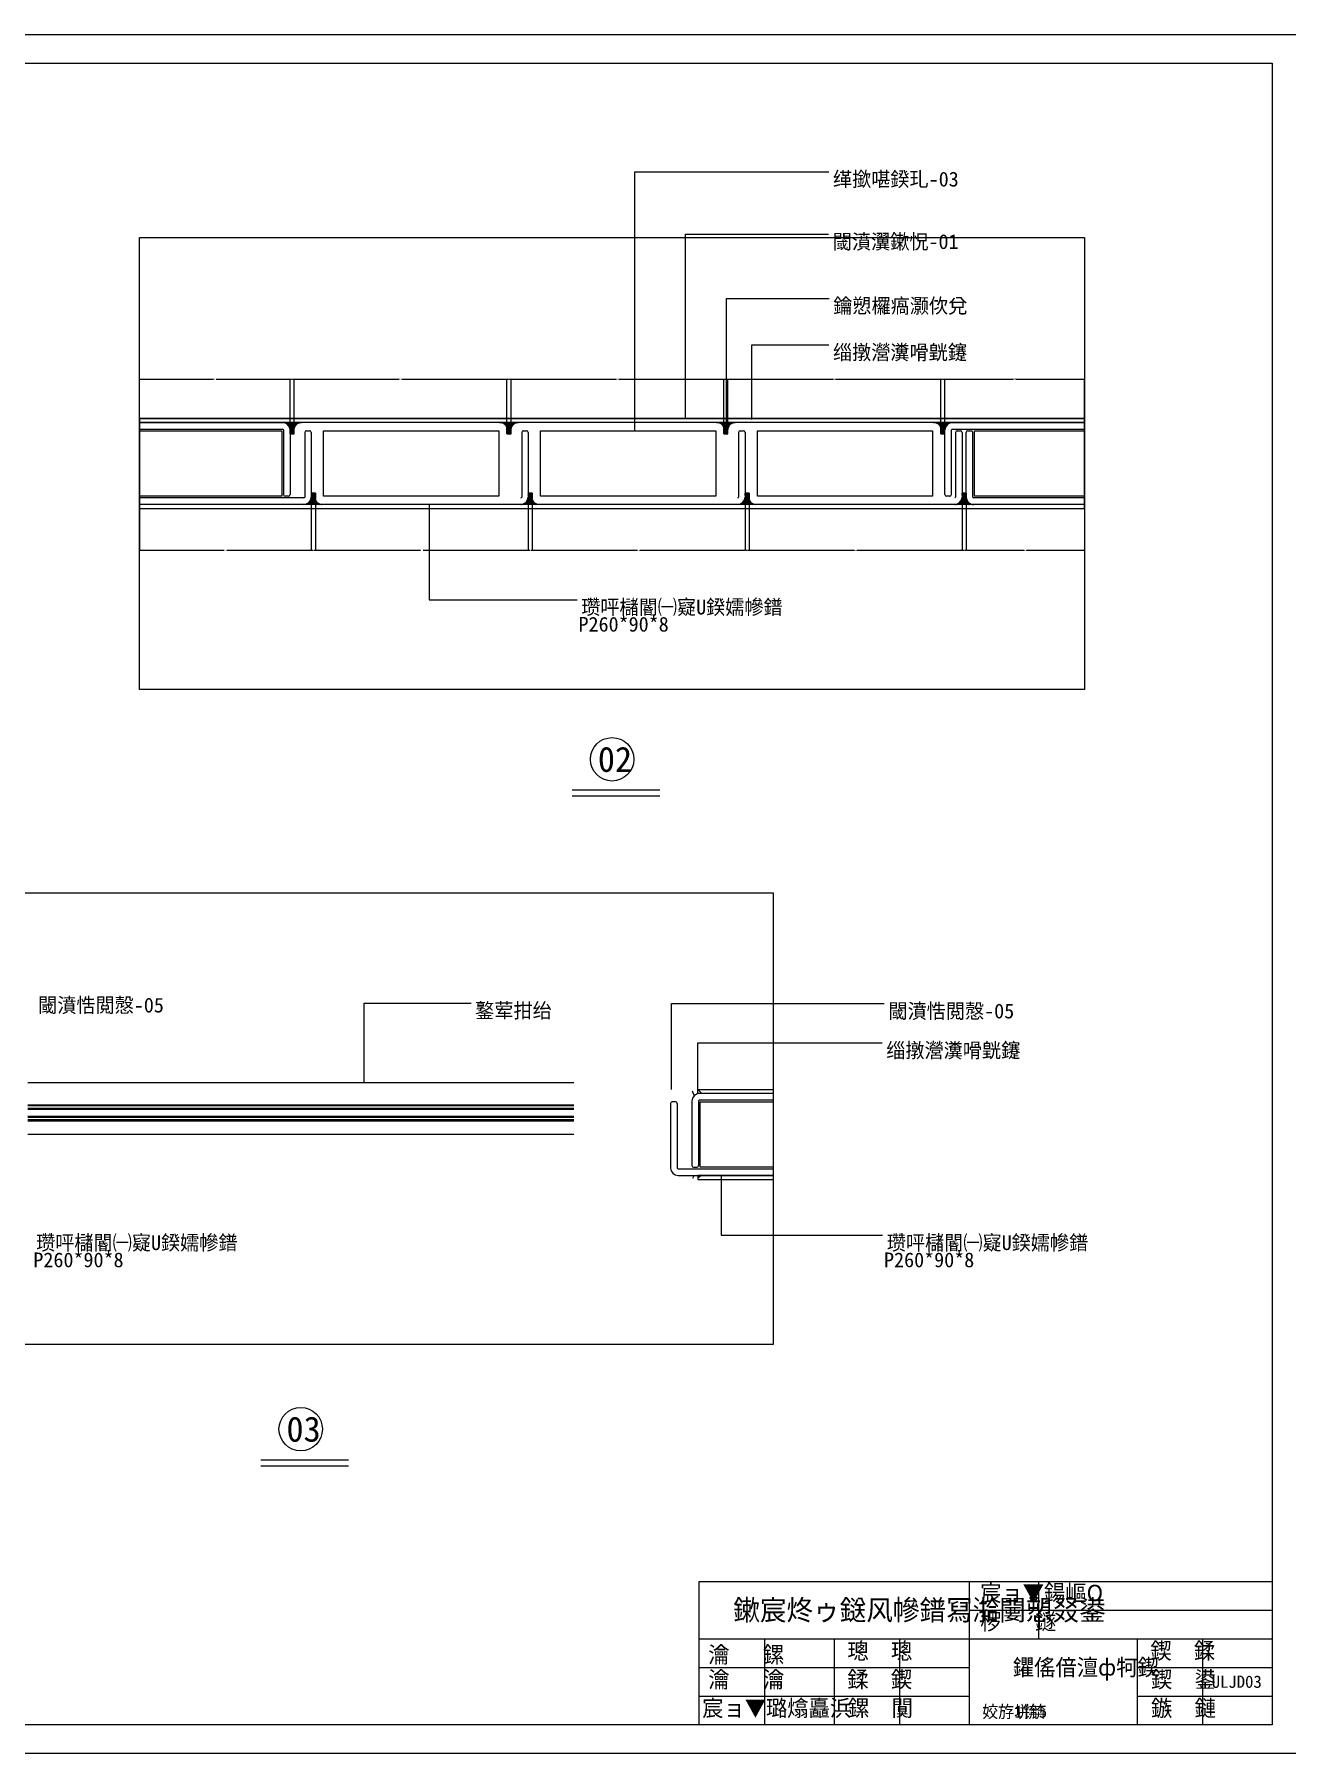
# Model space of a CAD drawing. Header units: metres. Extents: x -1248372 to 1254666, y -4709 to 22932.
# Drawn here: x 1251831 to 1253361, y 15911 to 18011 of the extents above; entities that cross this region are included whole.
import ezdxf

# ---------------------------------------------------------------- set-up
doc = ezdxf.new("R2010")
doc.units = ezdxf.units.M
for name, color, linetype in [('00-DC-閾濆瀷鏉', 3, 'Continuous'), ('A-ANNO-TEXT', 7, 'Continuous'), ('A-Detl-Thin', 131, 'Continuous'), ('FRAME', 1, 'Continuous'), ('glass', 66, 'Continuous'), ('STEEL', 3, 'Continuous'), ('TEXT', 254, 'Continuous'), ('TK', 128, 'Continuous'), ('u鐜荤拑', 113, 'Continuous'), ('YY', 4, 'Continuous')]:
    doc.layers.add(name, color=color, linetype=linetype)
doc.dimstyles.get("Standard").update_dxf_attribs({"dimtxt": 2.5, "dimasz": 2.5, "dimexe": 1.25, "dimexo": 0.625, "dimtad": 1, "dimcen": 2.5, "dimazin": 3, "dimtfac": 1, "dimtmove": 0, "dimatfit": 3})

# ---------------------------------------------------------------- blocks, each defined once
blk = doc.blocks.new('123ww1q1')
at = {"color": 4}
blk.add_lwpolyline([(250239.65, 173981.22), (250239.65, 174156.24), (250939.72, 174156.24)], dxfattribs=at)
at = {"layer": 'FRAME', "color": 3}
for p, q in [((250569.69, 174156.24), (250569.69, 173981.22)), ((250654.7, 174086.23), (250654.7, 174156.24)), ((250569.69, 174121.23), (250939.72, 174121.23)), ((250239.65, 174086.23), (250939.72, 174086.23)), ((250319.66, 174086.23), (250319.66, 173981.22)), ((250404.67, 174086.23), (250404.67, 173981.22)), ((250484.68, 174086.23), (250484.68, 173981.22)), ((250774.71, 174086.23), (250774.71, 173981.22)), ((250854.78, 174086.23), (250854.78, 173981.22)), ((250239.65, 174051.23), (250569.69, 174051.23)), ((250774.71, 174051.23), (250939.72, 174051.23)), ((250239.65, 174016.22), (250569.69, 174016.22)), ((250774.71, 174016.22), (250939.72, 174016.22))]:
    blk.add_line(p, q, dxfattribs=at)
at = {"layer": 'TEXT'}
for s, height, p in [('宸ョ▼鍚嶇О', 20, (250583.02, 174132.11)), ('椤   鐩', 20, (250583.02, 174097.11)), ('瀹   鏍', 20, (250250.83, 174056.76)), ('璁  璁', 20, (250420.8, 174061.49)), ('鍥  鍒', 20, (250790.91, 174061.49)), ('瀹   瀹', 20, (250250.83, 174026.49)), ('鍒  鍥', 20, (250420.8, 174026.49)), ('鍥  鍙', 20, (250791.67, 174026.49)), ('宸ョ▼璐熻矗浜', 20, (250243.47, 173991.48)), ('鏍  闃', 20, (250421.66, 173991.48)), ('姣斿垪锛', 15, (250585.53, 173989.67)), ('1锛5', 15, (250624.94, 173989.67)), ('鏃  鏈', 20, (250791.77, 173991.48))]:
    blk.add_text(s, height=height, dxfattribs=at).set_placement(p)
at = {"layer": 'TK', "color": 3}
blk.add_text('鏉宸炵ゥ鎹风幓鐠冩湁闄愬叕鍙', height=25, dxfattribs=at).set_placement((250281.44, 174108.73))
blk = doc.blocks.new('u23332')
at = {"layer": '00-DC-閾濆瀷鏉', "color": 4}
for p, q in [((333.52, 0), (-333.52, 0)), ((333.52, -63.1), (-333.52, -63.1))]:
    blk.add_line(p, q, dxfattribs=at)
at = {"layer": 'glass'}
for points in [[(333.52, -27.4), (-333.52, -27.4)], [(-333.52, -32.4), (333.52, -32.4)], [(333.52, -41.4), (-333.52, -41.4)], [(-333.52, -46.4), (333.52, -46.4)]]:
    blk.add_lwpolyline(points, dxfattribs=at)
at = {"layer": 'YY'}
for p, q in [((333.52, -28.4), (-333.52, -28.4)), ((333.52, -31.4), (-333.52, -31.4)), ((333.52, -42.4), (-333.52, -42.4)), ((333.52, -45.4), (-333.52, -45.4))]:
    blk.add_line(p, q, dxfattribs=at)
blk = doc.blocks.new('_CLOSEDFILLED')
at = {"color": 0, "linetype": 'BYBLOCK'}
blk.add_solid([(-1, 0.2), (0, 0), (-1, -0.2)], dxfattribs=at)
blk = doc.blocks.new('*D64')
for p, q in [((1252148.26, 17523.19), (1252148.26, 17589.87)), ((1252148.51, 17589.87), (1252276.76, 17589.87)), ((1252279.76, 17589.87), (1252408.01, 17589.87)), ((1252408.26, 17523.19), (1252408.26, 17589.87))]:
    blk.add_line(p, q)
at = {"layer": 'Defpoints'}
for p in [(1252148.26, 17589.87), (1252148.26, 17523.19), (1252408.26, 17523.19)]:
    blk.add_point(p, dxfattribs=at)
at = {"layer": 'u鐜荤拑', "xscale": 0.25, "yscale": 0.25, "rotation": 180}
blk.add_blockref('_CLOSEDFILLED', (1252148.26, 17589.87), dxfattribs=at)
at = {"layer": 'u鐜荤拑', "xscale": 0.25, "yscale": 0.25}
blk.add_blockref('_CLOSEDFILLED', (1252408.26, 17589.87), dxfattribs=at)
at = {"layer": 'u鐜荤拑', "insert": (1252278.26, 17589.87), "char_height": 1, "attachment_point": 5}
blk.add_mtext('260', dxfattribs=at)
blk = doc.blocks.new('*D65')
for p, q in [((1252408.26, 17523.19), (1252408.26, 17589.87)), ((1252408.51, 17589.87), (1252410.26, 17589.87)), ((1252411.26, 17589.87), (1252413.01, 17589.87)), ((1252413.26, 17523.19), (1252413.26, 17589.87))]:
    blk.add_line(p, q)
at = {"layer": 'Defpoints'}
for p in [(1252408.26, 17589.87), (1252408.26, 17523.19), (1252413.26, 17523.19)]:
    blk.add_point(p, dxfattribs=at)
at = {"layer": 'u鐜荤拑', "xscale": 0.25, "yscale": 0.25, "rotation": 180}
blk.add_blockref('_CLOSEDFILLED', (1252408.26, 17589.87), dxfattribs=at)
at = {"layer": 'u鐜荤拑', "xscale": 0.25, "yscale": 0.25}
blk.add_blockref('_CLOSEDFILLED', (1252413.26, 17589.87), dxfattribs=at)
at = {"layer": 'u鐜荤拑', "insert": (1252410.76, 17589.87), "char_height": 1, "attachment_point": 5}
blk.add_mtext('5', dxfattribs=at)
blk = doc.blocks.new('*D66')
for p, q in [((1252413.26, 17523.19), (1252413.26, 17589.87)), ((1252413.51, 17589.87), (1252541.76, 17589.87)), ((1252544.76, 17589.87), (1252673.01, 17589.87)), ((1252673.26, 17523.19), (1252673.26, 17589.87))]:
    blk.add_line(p, q)
at = {"layer": 'Defpoints'}
for p in [(1252413.26, 17589.87), (1252413.26, 17523.19), (1252673.26, 17523.19)]:
    blk.add_point(p, dxfattribs=at)
at = {"layer": 'u鐜荤拑', "xscale": 0.25, "yscale": 0.25, "rotation": 180}
blk.add_blockref('_CLOSEDFILLED', (1252413.26, 17589.87), dxfattribs=at)
at = {"layer": 'u鐜荤拑', "xscale": 0.25, "yscale": 0.25}
blk.add_blockref('_CLOSEDFILLED', (1252673.26, 17589.87), dxfattribs=at)
at = {"layer": 'u鐜荤拑', "insert": (1252543.26, 17589.87), "char_height": 1, "attachment_point": 5}
blk.add_mtext('260', dxfattribs=at)
blk = doc.blocks.new('*D67')
for p, q in [((1252174.26, 17450.5), (1252174.26, 17380.9)), ((1252434.26, 17450.5), (1252434.26, 17380.9)), ((1252174.51, 17380.9), (1252302.76, 17380.9)), ((1252305.76, 17380.9), (1252434.01, 17380.9))]:
    blk.add_line(p, q)
at = {"layer": 'Defpoints'}
for p in [(1252174.26, 17450.5), (1252434.26, 17450.5), (1252174.26, 17380.9)]:
    blk.add_point(p, dxfattribs=at)
at = {"layer": 'u鐜荤拑', "xscale": 0.25, "yscale": 0.25, "rotation": 180}
blk.add_blockref('_CLOSEDFILLED', (1252174.26, 17380.9), dxfattribs=at)
at = {"layer": 'u鐜荤拑', "xscale": 0.25, "yscale": 0.25}
blk.add_blockref('_CLOSEDFILLED', (1252434.26, 17380.9), dxfattribs=at)
at = {"layer": 'u鐜荤拑', "insert": (1252304.26, 17380.9), "char_height": 1, "attachment_point": 5}
blk.add_mtext('260', dxfattribs=at)
blk = doc.blocks.new('*D68')
for p, q in [((1252434.26, 17450.5), (1252434.26, 17380.9)), ((1252439.26, 17450.5), (1252439.26, 17380.9)), ((1252434.51, 17380.9), (1252436.26, 17380.9)), ((1252437.26, 17380.9), (1252439.01, 17380.9))]:
    blk.add_line(p, q)
at = {"layer": 'Defpoints'}
for p in [(1252434.26, 17450.5), (1252439.26, 17450.5), (1252434.26, 17380.9)]:
    blk.add_point(p, dxfattribs=at)
at = {"layer": 'u鐜荤拑', "xscale": 0.25, "yscale": 0.25, "rotation": 180}
blk.add_blockref('_CLOSEDFILLED', (1252434.26, 17380.9), dxfattribs=at)
at = {"layer": 'u鐜荤拑', "xscale": 0.25, "yscale": 0.25}
blk.add_blockref('_CLOSEDFILLED', (1252439.26, 17380.9), dxfattribs=at)
at = {"layer": 'u鐜荤拑', "insert": (1252436.76, 17380.9), "char_height": 1, "attachment_point": 5}
blk.add_mtext('5', dxfattribs=at)
blk = doc.blocks.new('*D69')
for p, q in [((1252439.26, 17450.5), (1252439.26, 17380.9)), ((1252699.26, 17450.5), (1252699.26, 17380.9)), ((1252439.51, 17380.9), (1252567.76, 17380.9)), ((1252570.76, 17380.9), (1252699.01, 17380.9))]:
    blk.add_line(p, q)
at = {"layer": 'Defpoints'}
for p in [(1252439.26, 17450.5), (1252699.26, 17450.5), (1252439.26, 17380.9)]:
    blk.add_point(p, dxfattribs=at)
at = {"layer": 'u鐜荤拑', "xscale": 0.25, "yscale": 0.25, "rotation": 180}
blk.add_blockref('_CLOSEDFILLED', (1252439.26, 17380.9), dxfattribs=at)
at = {"layer": 'u鐜荤拑', "xscale": 0.25, "yscale": 0.25}
blk.add_blockref('_CLOSEDFILLED', (1252699.26, 17380.9), dxfattribs=at)
at = {"layer": 'u鐜荤拑', "insert": (1252569.26, 17380.9), "char_height": 1, "attachment_point": 5}
blk.add_mtext('260', dxfattribs=at)
blk = doc.blocks.new('*D70')
for p, q in [((1252673.26, 17523.19), (1252673.26, 17589.87)), ((1252673.51, 17589.87), (1252675.26, 17589.87)), ((1252676.26, 17589.87), (1252678.01, 17589.87)), ((1252678.26, 17523.19), (1252678.26, 17589.87))]:
    blk.add_line(p, q)
at = {"layer": 'Defpoints'}
for p in [(1252673.26, 17589.87), (1252673.26, 17523.19), (1252678.26, 17523.19)]:
    blk.add_point(p, dxfattribs=at)
at = {"layer": 'u鐜荤拑', "xscale": 0.25, "yscale": 0.25, "rotation": 180}
blk.add_blockref('_CLOSEDFILLED', (1252673.26, 17589.87), dxfattribs=at)
at = {"layer": 'u鐜荤拑', "xscale": 0.25, "yscale": 0.25}
blk.add_blockref('_CLOSEDFILLED', (1252678.26, 17589.87), dxfattribs=at)
at = {"layer": 'u鐜荤拑', "insert": (1252675.76, 17589.87), "char_height": 1, "attachment_point": 5}
blk.add_mtext('5', dxfattribs=at)
blk = doc.blocks.new('*D71')
for p, q in [((1252678.26, 17523.19), (1252678.26, 17589.87)), ((1252678.51, 17589.87), (1252806.76, 17589.87)), ((1252809.76, 17589.87), (1252938.01, 17589.87)), ((1252938.26, 17523.19), (1252938.26, 17589.87))]:
    blk.add_line(p, q)
at = {"layer": 'Defpoints'}
for p in [(1252678.26, 17589.87), (1252678.26, 17523.19), (1252938.26, 17523.19)]:
    blk.add_point(p, dxfattribs=at)
at = {"layer": 'u鐜荤拑', "xscale": 0.25, "yscale": 0.25, "rotation": 180}
blk.add_blockref('_CLOSEDFILLED', (1252678.26, 17589.87), dxfattribs=at)
at = {"layer": 'u鐜荤拑', "xscale": 0.25, "yscale": 0.25}
blk.add_blockref('_CLOSEDFILLED', (1252938.26, 17589.87), dxfattribs=at)
at = {"layer": 'u鐜荤拑', "insert": (1252808.26, 17589.87), "char_height": 1, "attachment_point": 5}
blk.add_mtext('260', dxfattribs=at)
blk = doc.blocks.new('*D72')
for p, q in [((1252699.26, 17450.5), (1252699.26, 17380.9)), ((1252704.26, 17450.5), (1252704.26, 17380.9)), ((1252699.51, 17380.9), (1252701.26, 17380.9)), ((1252702.26, 17380.9), (1252704.01, 17380.9))]:
    blk.add_line(p, q)
at = {"layer": 'Defpoints'}
for p in [(1252699.26, 17450.5), (1252704.26, 17450.5), (1252699.26, 17380.9)]:
    blk.add_point(p, dxfattribs=at)
at = {"layer": 'u鐜荤拑', "xscale": 0.25, "yscale": 0.25, "rotation": 180}
blk.add_blockref('_CLOSEDFILLED', (1252699.26, 17380.9), dxfattribs=at)
at = {"layer": 'u鐜荤拑', "xscale": 0.25, "yscale": 0.25}
blk.add_blockref('_CLOSEDFILLED', (1252704.26, 17380.9), dxfattribs=at)
at = {"layer": 'u鐜荤拑', "insert": (1252701.76, 17380.9), "char_height": 1, "attachment_point": 5}
blk.add_mtext('5', dxfattribs=at)
blk = doc.blocks.new('*D73')
for p, q in [((1252704.26, 17450.5), (1252704.26, 17380.9)), ((1252964.26, 17450.5), (1252964.26, 17380.9)), ((1252704.51, 17380.9), (1252832.76, 17380.9)), ((1252835.76, 17380.9), (1252964.01, 17380.9))]:
    blk.add_line(p, q)
at = {"layer": 'Defpoints'}
for p in [(1252704.26, 17450.5), (1252964.26, 17450.5), (1252704.26, 17380.9)]:
    blk.add_point(p, dxfattribs=at)
at = {"layer": 'u鐜荤拑', "xscale": 0.25, "yscale": 0.25, "rotation": 180}
blk.add_blockref('_CLOSEDFILLED', (1252704.26, 17380.9), dxfattribs=at)
at = {"layer": 'u鐜荤拑', "xscale": 0.25, "yscale": 0.25}
blk.add_blockref('_CLOSEDFILLED', (1252964.26, 17380.9), dxfattribs=at)
at = {"layer": 'u鐜荤拑', "insert": (1252834.26, 17380.9), "char_height": 1, "attachment_point": 5}
blk.add_mtext('260', dxfattribs=at)
blk = doc.blocks.new('*D74')
for p, q in [((1252938.26, 17523.19), (1252938.26, 17589.87)), ((1252938.51, 17589.87), (1252940.26, 17589.87)), ((1252941.26, 17589.87), (1252943.01, 17589.87)), ((1252943.26, 17523.19), (1252943.26, 17589.87))]:
    blk.add_line(p, q)
at = {"layer": 'Defpoints'}
for p in [(1252938.26, 17589.87), (1252938.26, 17523.19), (1252943.26, 17523.19)]:
    blk.add_point(p, dxfattribs=at)
at = {"layer": 'u鐜荤拑', "xscale": 0.25, "yscale": 0.25, "rotation": 180}
blk.add_blockref('_CLOSEDFILLED', (1252938.26, 17589.87), dxfattribs=at)
at = {"layer": 'u鐜荤拑', "xscale": 0.25, "yscale": 0.25}
blk.add_blockref('_CLOSEDFILLED', (1252943.26, 17589.87), dxfattribs=at)
at = {"layer": 'u鐜荤拑', "insert": (1252940.76, 17589.87), "char_height": 1, "attachment_point": 5}
blk.add_mtext('5', dxfattribs=at)
blk = doc.blocks.new('*D75')
for p, q in [((1252943.26, 17523.19), (1252943.26, 17589.87)), ((1252943.51, 17589.87), (1253027.09, 17589.87)), ((1253030.09, 17589.87), (1253113.67, 17589.87)), ((1253113.92, 17541.84), (1253113.92, 17589.87))]:
    blk.add_line(p, q)
at = {"layer": 'Defpoints'}
for p in [(1252943.26, 17589.87), (1253113.92, 17541.84), (1252943.26, 17523.19)]:
    blk.add_point(p, dxfattribs=at)
at = {"layer": 'u鐜荤拑', "xscale": 0.25, "yscale": 0.25, "rotation": 180}
blk.add_blockref('_CLOSEDFILLED', (1252943.26, 17589.87), dxfattribs=at)
at = {"layer": 'u鐜荤拑', "xscale": 0.25, "yscale": 0.25}
blk.add_blockref('_CLOSEDFILLED', (1253113.92, 17589.87), dxfattribs=at)
at = {"layer": 'u鐜荤拑', "insert": (1253028.59, 17589.87), "char_height": 1, "attachment_point": 5}
blk.add_mtext('DIM', dxfattribs=at)
blk = doc.blocks.new('*D76')
for p, q in [((1252964.26, 17450.5), (1252964.26, 17380.9)), ((1252969.26, 17450.5), (1252969.26, 17380.9)), ((1252964.51, 17380.9), (1252966.26, 17380.9)), ((1252967.26, 17380.9), (1252969.01, 17380.9))]:
    blk.add_line(p, q)
at = {"layer": 'Defpoints'}
for p in [(1252964.26, 17450.5), (1252969.26, 17450.5), (1252964.26, 17380.9)]:
    blk.add_point(p, dxfattribs=at)
at = {"layer": 'u鐜荤拑', "xscale": 0.25, "yscale": 0.25, "rotation": 180}
blk.add_blockref('_CLOSEDFILLED', (1252964.26, 17380.9), dxfattribs=at)
at = {"layer": 'u鐜荤拑', "xscale": 0.25, "yscale": 0.25}
blk.add_blockref('_CLOSEDFILLED', (1252969.26, 17380.9), dxfattribs=at)
at = {"layer": 'u鐜荤拑', "insert": (1252966.76, 17380.9), "char_height": 1, "attachment_point": 5}
blk.add_mtext('5', dxfattribs=at)
blk = doc.blocks.new('*D77')
for p, q in [((1252969.26, 17450.5), (1252969.26, 17380.9)), ((1253113.92, 17431.84), (1253113.92, 17380.9)), ((1252969.51, 17380.9), (1253040.09, 17380.9)), ((1253043.09, 17380.9), (1253113.67, 17380.9))]:
    blk.add_line(p, q)
at = {"layer": 'Defpoints'}
for p in [(1252969.26, 17450.5), (1253113.92, 17431.84), (1252969.26, 17380.9)]:
    blk.add_point(p, dxfattribs=at)
at = {"layer": 'u鐜荤拑', "xscale": 0.25, "yscale": 0.25, "rotation": 180}
blk.add_blockref('_CLOSEDFILLED', (1252969.26, 17380.9), dxfattribs=at)
at = {"layer": 'u鐜荤拑', "xscale": 0.25, "yscale": 0.25}
blk.add_blockref('_CLOSEDFILLED', (1253113.92, 17380.9), dxfattribs=at)
at = {"layer": 'u鐜荤拑', "insert": (1253041.59, 17380.9), "char_height": 1, "attachment_point": 5}
blk.add_mtext('DIM', dxfattribs=at)
blk = doc.blocks.new('*D78')
for p, q in [((1251959.55, 17541.84), (1251959.55, 17589.87)), ((1251959.8, 17589.87), (1252049.905, 17589.87)), ((1252052.905, 17589.87), (1252143.01, 17589.87)), ((1252143.26, 17523.19), (1252143.26, 17589.87))]:
    blk.add_line(p, q)
at = {"layer": 'Defpoints'}
for p in [(1251959.55, 17589.87), (1251959.55, 17541.84), (1252143.26, 17523.19)]:
    blk.add_point(p, dxfattribs=at)
at = {"layer": 'u鐜荤拑', "xscale": 0.25, "yscale": 0.25, "rotation": 180}
blk.add_blockref('_CLOSEDFILLED', (1251959.55, 17589.87), dxfattribs=at)
at = {"layer": 'u鐜荤拑', "xscale": 0.25, "yscale": 0.25}
blk.add_blockref('_CLOSEDFILLED', (1252143.26, 17589.87), dxfattribs=at)
at = {"layer": 'u鐜荤拑', "insert": (1252051.405, 17589.87), "char_height": 1, "attachment_point": 5}
blk.add_mtext('DIM', dxfattribs=at)
blk = doc.blocks.new('*D79')
for p, q in [((1252143.26, 17523.19), (1252143.26, 17589.87)), ((1252143.51, 17589.87), (1252145.26, 17589.87)), ((1252146.26, 17589.87), (1252148.01, 17589.87)), ((1252148.26, 17523.19), (1252148.26, 17589.87))]:
    blk.add_line(p, q)
at = {"layer": 'Defpoints'}
for p in [(1252143.26, 17589.87), (1252143.26, 17523.19), (1252148.26, 17523.19)]:
    blk.add_point(p, dxfattribs=at)
at = {"layer": 'u鐜荤拑', "xscale": 0.25, "yscale": 0.25, "rotation": 180}
blk.add_blockref('_CLOSEDFILLED', (1252143.26, 17589.87), dxfattribs=at)
at = {"layer": 'u鐜荤拑', "xscale": 0.25, "yscale": 0.25}
blk.add_blockref('_CLOSEDFILLED', (1252148.26, 17589.87), dxfattribs=at)
at = {"layer": 'u鐜荤拑', "insert": (1252145.76, 17589.87), "char_height": 1, "attachment_point": 5}
blk.add_mtext('5', dxfattribs=at)
blk = doc.blocks.new('*D80')
for p, q in [((1251959.55, 17431.84), (1251959.55, 17380.9)), ((1252169.26, 17450.5), (1252169.26, 17380.9)), ((1251959.8, 17380.9), (1252062.905, 17380.9)), ((1252065.905, 17380.9), (1252169.01, 17380.9))]:
    blk.add_line(p, q)
at = {"layer": 'Defpoints'}
for p in [(1251959.55, 17431.84), (1252169.26, 17450.5), (1251959.55, 17380.9)]:
    blk.add_point(p, dxfattribs=at)
at = {"layer": 'u鐜荤拑', "xscale": 0.25, "yscale": 0.25, "rotation": 180}
blk.add_blockref('_CLOSEDFILLED', (1251959.55, 17380.9), dxfattribs=at)
at = {"layer": 'u鐜荤拑', "xscale": 0.25, "yscale": 0.25}
blk.add_blockref('_CLOSEDFILLED', (1252169.26, 17380.9), dxfattribs=at)
at = {"layer": 'u鐜荤拑', "insert": (1252064.405, 17380.9), "char_height": 1, "attachment_point": 5}
blk.add_mtext('DIM', dxfattribs=at)
blk = doc.blocks.new('*D81')
for p, q in [((1252169.26, 17450.5), (1252169.26, 17380.9)), ((1252174.26, 17450.5), (1252174.26, 17380.9)), ((1252169.51, 17380.9), (1252171.26, 17380.9)), ((1252172.26, 17380.9), (1252174.01, 17380.9))]:
    blk.add_line(p, q)
at = {"layer": 'Defpoints'}
for p in [(1252169.26, 17450.5), (1252174.26, 17450.5), (1252169.26, 17380.9)]:
    blk.add_point(p, dxfattribs=at)
at = {"layer": 'u鐜荤拑', "xscale": 0.25, "yscale": 0.25, "rotation": 180}
blk.add_blockref('_CLOSEDFILLED', (1252169.26, 17380.9), dxfattribs=at)
at = {"layer": 'u鐜荤拑', "xscale": 0.25, "yscale": 0.25}
blk.add_blockref('_CLOSEDFILLED', (1252174.26, 17380.9), dxfattribs=at)
at = {"layer": 'u鐜荤拑', "insert": (1252171.76, 17380.9), "char_height": 1, "attachment_point": 5}
blk.add_mtext('5', dxfattribs=at)
blk = doc.blocks.new('*D82')
for p, q in [((1253113.67, 17539.34), (1253113.42, 17539.34)), ((1253113.92, 17541.84), (1253113.92, 17539.34)), ((1253113.92, 17536.84), (1253113.92, 17539.34)), ((1253113.92, 17539.34), (1253113.92, 17539.34)), ((1253114.17, 17539.34), (1253114.42, 17539.34))]:
    blk.add_line(p, q)
at = {"layer": 'Defpoints'}
for p in [(1253113.92, 17541.84), (1253113.92, 17539.34), (1253113.92, 17536.84)]:
    blk.add_point(p, dxfattribs=at)
at = {"layer": 'u鐜荤拑', "xscale": 0.25, "yscale": 0.25}
blk.add_blockref('_CLOSEDFILLED', (1253113.92, 17539.34), dxfattribs=at)
at = {"layer": 'u鐜荤拑', "xscale": 0.25, "yscale": 0.25, "rotation": 180}
blk.add_blockref('_CLOSEDFILLED', (1253113.92, 17539.34), dxfattribs=at)
at = {"layer": 'u鐜荤拑', "insert": (1253113.92, 17540.465), "char_height": 1, "attachment_point": 5}
blk.add_mtext('0', dxfattribs=at)
blk = doc.blocks.new('*D83')
for p, q in [((1253113.92, 17536.84), (1253113.92, 17486.84)), ((1253113.67, 17486.84), (1253113.42, 17486.84)), ((1253113.92, 17436.84), (1253113.92, 17486.84)), ((1253113.92, 17486.84), (1253113.92, 17486.84)), ((1253114.17, 17486.84), (1253114.42, 17486.84))]:
    blk.add_line(p, q)
at = {"layer": 'Defpoints'}
for p in [(1253113.92, 17536.84), (1253113.92, 17486.84), (1253113.92, 17436.84)]:
    blk.add_point(p, dxfattribs=at)
at = {"layer": 'u鐜荤拑', "xscale": 0.25, "yscale": 0.25}
blk.add_blockref('_CLOSEDFILLED', (1253113.92, 17486.84), dxfattribs=at)
at = {"layer": 'u鐜荤拑', "xscale": 0.25, "yscale": 0.25, "rotation": 180}
blk.add_blockref('_CLOSEDFILLED', (1253113.92, 17486.84), dxfattribs=at)
at = {"layer": 'u鐜荤拑', "insert": (1253113.92, 17487.965), "char_height": 1, "attachment_point": 5}
blk.add_mtext('0', dxfattribs=at)
blk = doc.blocks.new('*D84')
for p, q in [((1253113.67, 17434.34), (1253113.42, 17434.34)), ((1253113.92, 17436.84), (1253113.92, 17434.34)), ((1253113.92, 17431.84), (1253113.92, 17434.34)), ((1253113.92, 17434.34), (1253113.92, 17434.34)), ((1253114.17, 17434.34), (1253114.42, 17434.34))]:
    blk.add_line(p, q)
at = {"layer": 'Defpoints'}
for p in [(1253113.92, 17436.84), (1253113.92, 17434.34), (1253113.92, 17431.84)]:
    blk.add_point(p, dxfattribs=at)
at = {"layer": 'u鐜荤拑', "xscale": 0.25, "yscale": 0.25}
blk.add_blockref('_CLOSEDFILLED', (1253113.92, 17434.34), dxfattribs=at)
at = {"layer": 'u鐜荤拑', "xscale": 0.25, "yscale": 0.25, "rotation": 180}
blk.add_blockref('_CLOSEDFILLED', (1253113.92, 17434.34), dxfattribs=at)
at = {"layer": 'u鐜荤拑', "insert": (1253113.92, 17435.465), "char_height": 1, "attachment_point": 5}
blk.add_mtext('0', dxfattribs=at)
blk = doc.blocks.new('*D85')
for p, q in [((1253113.92, 17541.84), (1253113.92, 17486.84)), ((1253113.67, 17486.84), (1253113.42, 17486.84)), ((1253113.92, 17431.84), (1253113.92, 17486.84)), ((1253113.92, 17486.84), (1253113.92, 17486.84)), ((1253114.17, 17486.84), (1253114.42, 17486.84))]:
    blk.add_line(p, q)
at = {"layer": 'Defpoints'}
for p in [(1253113.92, 17541.84), (1253113.92, 17486.84), (1253113.92, 17431.84)]:
    blk.add_point(p, dxfattribs=at)
at = {"layer": 'u鐜荤拑', "xscale": 0.25, "yscale": 0.25}
blk.add_blockref('_CLOSEDFILLED', (1253113.92, 17486.84), dxfattribs=at)
at = {"layer": 'u鐜荤拑', "xscale": 0.25, "yscale": 0.25, "rotation": 180}
blk.add_blockref('_CLOSEDFILLED', (1253113.92, 17486.84), dxfattribs=at)
at = {"layer": 'u鐜荤拑', "insert": (1253113.92, 17487.965), "char_height": 1, "attachment_point": 5}
blk.add_mtext('0', dxfattribs=at)

msp = doc.modelspace()

# ---------------------------------------------------------------- hatches: boundary and pattern name
at = {"layer": 'u鐜荤拑'}
h = msp.add_hatch(dxfattribs=at)
h.set_pattern_fill('SOLID')
h.paths.add_polyline_path([(1252157.26, 17536.84), (1252134.26, 17536.84, -0.41), (1252143.26, 17527.84), (1252143.26, 17523.19), (1252148.26, 17523.19), (1252148.26, 17527.84, -0.41)])
h = msp.add_hatch(dxfattribs=at)
h.set_pattern_fill('SOLID')
h.paths.add_polyline_path([(1252422.26, 17536.84), (1252399.26, 17536.84, -0.41), (1252408.26, 17527.84), (1252408.26, 17523.19), (1252413.26, 17523.19), (1252413.26, 17527.84, -0.41)])
h = msp.add_hatch(dxfattribs=at)
h.set_pattern_fill('SOLID')
h.paths.add_polyline_path([(1252687.26, 17536.84), (1252664.26, 17536.84, -0.41), (1252673.26, 17527.84), (1252673.26, 17523.19), (1252678.26, 17523.19), (1252678.26, 17527.84, -0.41)])
h = msp.add_hatch(dxfattribs=at)
h.set_pattern_fill('SOLID')
h.paths.add_polyline_path([(1252952.26, 17536.84), (1252929.26, 17536.84, -0.41), (1252938.26, 17527.84), (1252938.26, 17523.19), (1252943.26, 17523.19), (1252943.26, 17527.84, -0.41)])
h = msp.add_hatch(dxfattribs=at)
h.set_pattern_fill('SOLID')
h.paths.add_polyline_path([(1252160.26, 17436.84), (1252183.26, 17436.84, -0.41), (1252174.26, 17445.84), (1252174.26, 17450.5), (1252169.26, 17450.5), (1252169.26, 17445.84, -0.41)])
h = msp.add_hatch(dxfattribs=at)
h.set_pattern_fill('SOLID')
h.paths.add_polyline_path([(1252425.26, 17436.84), (1252448.26, 17436.84, -0.41), (1252439.26, 17445.84), (1252439.26, 17450.5), (1252434.26, 17450.5), (1252434.26, 17445.84, -0.41)])
h = msp.add_hatch(dxfattribs=at)
h.set_pattern_fill('SOLID')
h.paths.add_polyline_path([(1252690.26, 17436.84), (1252713.26, 17436.84, -0.41), (1252704.26, 17445.84), (1252704.26, 17450.5), (1252699.26, 17450.5), (1252699.26, 17445.84, -0.41)])
h = msp.add_hatch(dxfattribs=at)
h.set_pattern_fill('SOLID')
h.paths.add_polyline_path([(1252955.26, 17436.84), (1252978.26, 17436.84, -0.41), (1252969.26, 17445.84), (1252969.26, 17450.5), (1252964.26, 17450.5), (1252964.26, 17445.84, -0.41)])
h = msp.add_hatch(dxfattribs=at)
h.set_pattern_fill('DOTS', scale=20)
h.paths.add_polyline_path([(1252641.54, 16720.22), (1252639.04, 16719.72), (1252639.04, 16720.22), (1252636.54, 16719.72), (1252636.54, 16720.42), (1252634.4, 16720.41), (1252636.9, 16714.59, -0.2), (1252643.26, 16717.22), (1252641.54, 16717.22)])
h = msp.add_hatch(dxfattribs=at)
h.set_pattern_fill('DOTS', scale=20)
h.paths.add_polyline_path([(1252641.54, 16617.22), (1252636.91, 16617.22), (1252635.21, 16614.03), (1252636.54, 16614.02), (1252636.54, 16614.72), (1252639.04, 16614.22), (1252639.04, 16614.72), (1252641.54, 16614.22)])

# ---------------------------------------------------------------- linework, layer by layer
for p, q in [((1252487.94, 17080.81), (1252594.96, 17080.81)), ((1252107.55, 16262.62), (1252214.57, 16262.62))]:
    msp.add_line(p, q)
msp.add_lwpolyline([(1250502.96, 17975.65), (1253343.06, 17975.65), (1253343.06, 15946.36), (1250502.96, 15946.36)], close=True)
for points in [[(1252487.94, 17088.22), (1252594.96, 17088.22)], [(1252107.55, 16270.03), (1252214.57, 16270.03)]]:
    msp.add_lwpolyline(points)
at = {"layer": 'FRAME'}
msp.add_lwpolyline([(1250408.42, 18011.01), (1253378.41, 18011.01), (1253378.41, 15911.01), (1250408.42, 15911.01)], close=True, dxfattribs=at)
at = {"layer": 'STEEL'}
for centre in [(1252536.74, 17125.55), (1252156.34, 16307.36)]:
    msp.add_circle(centre, 26.53, dxfattribs=at)
at = {"layer": 'u鐜荤拑'}
for p, q in [((1251959.55, 17536.84), (1252134.26, 17536.84)), ((1252952.26, 17536.84), (1253113.92, 17536.84)), ((1251959.55, 17528.84), (1252134.26, 17528.84)), ((1252135.26, 17527.84), (1252135.26, 17448.84)), ((1252143.26, 17527.84), (1252143.26, 17448.84)), ((1252161.26, 17524.84), (1252161.26, 17445.84)), ((1252161.26, 17524.84), (1252161.26, 17445.84)), ((1252163.26, 17526.84), (1252167.26, 17526.84)), ((1252163.26, 17526.84), (1252167.26, 17526.84)), ((1252169.26, 17524.84), (1252169.26, 17445.84)), ((1252169.26, 17524.84), (1252169.26, 17445.84)), ((1252426.26, 17524.84), (1252426.26, 17445.84)), ((1252428.26, 17526.84), (1252432.26, 17526.84)), ((1252434.26, 17524.84), (1252434.26, 17445.84)), ((1252691.26, 17524.84), (1252691.26, 17445.84)), ((1252693.26, 17526.84), (1252697.26, 17526.84)), ((1252699.26, 17524.84), (1252699.26, 17445.84)), ((1252943.26, 17448.84), (1252943.26, 17527.84)), ((1252951.26, 17448.84), (1252951.26, 17527.84)), ((1252952.26, 17528.84), (1253113.92, 17528.84)), ((1252956.26, 17524.84), (1252956.26, 17445.84)), ((1252958.26, 17526.84), (1252962.26, 17526.84)), ((1252964.26, 17524.84), (1252964.26, 17445.84)), ((1252969.26, 17445.84), (1252969.26, 17524.84)), ((1252971.26, 17526.84), (1252975.26, 17526.84)), ((1252977.26, 17445.84), (1252977.26, 17524.84)), ((1252160.26, 17444.84), (1251959.55, 17444.84)), ((1252160.26, 17436.84), (1251959.55, 17436.84)), ((1251959.55, 17431.84), (1253113.92, 17431.84)), ((1252141.26, 17446.84), (1252137.26, 17446.84)), ((1252949.26, 17446.84), (1252945.26, 17446.84)), ((1253113.92, 17444.84), (1252978.26, 17444.84)), ((1253113.92, 17436.84), (1252978.26, 17436.84)), ((1252733.53, 16717.22), (1252643.26, 16717.22)), ((1252608.26, 16705.22), (1252608.26, 16626.22)), ((1252614.26, 16707.22), (1252610.26, 16707.22)), ((1252616.26, 16705.22), (1252616.26, 16626.22)), ((1252634.26, 16708.22), (1252634.26, 16629.22)), ((1252642.26, 16708.22), (1252642.26, 16629.22)), ((1252733.53, 16709.22), (1252643.26, 16709.22)), ((1252617.26, 16625.22), (1252733.53, 16625.22)), ((1252617.26, 16617.22), (1252733.53, 16617.22)), ((1252636.26, 16627.22), (1252640.26, 16627.22))]:
    msp.add_line(p, q, dxfattribs=at)
for points in [[(1251959.55, 17762.74), (1253113.92, 17762.74), (1253113.92, 17210.94), (1251959.55, 17210.94)], [(1251959.55, 17431.84), (1253113.92, 17431.84), (1253113.92, 17541.84), (1251959.55, 17541.84)], [(1251959.55, 17541.84), (1253113.92, 17541.84), (1253113.92, 17536.84), (1251959.55, 17536.84)], [(1252184.26, 17526.84), (1252398.26, 17526.84), (1252398.26, 17446.84), (1252184.26, 17446.84)], [(1252449.26, 17526.84), (1252663.26, 17526.84), (1252663.26, 17446.84), (1252449.26, 17446.84)], [(1252714.26, 17526.84), (1252928.26, 17526.84), (1252928.26, 17446.84), (1252714.26, 17446.84)], [(1253113.92, 17436.84), (1251959.55, 17436.84), (1251959.55, 17431.84), (1253113.92, 17431.84)], [(1251579.16, 16962.51), (1252733.53, 16962.51), (1252733.53, 16410.71), (1251579.16, 16410.71)]]:
    msp.add_lwpolyline(points, close=True, dxfattribs=at)
for points in [[(1252134.26, 17536.84), (1252157.26, 17536.84)], [(1252399.26, 17536.84), (1252422.26, 17536.84)], [(1252664.26, 17536.84), (1252687.26, 17536.84)], [(1252929.26, 17536.84), (1252952.26, 17536.84)], [(1251959.55, 17526.84), (1252133.26, 17526.84), (1252133.26, 17446.84), (1251959.55, 17446.84)], [(1252143.26, 17523.19), (1252148.26, 17523.19)], [(1252408.26, 17523.19), (1252413.26, 17523.19)], [(1252673.26, 17523.19), (1252678.26, 17523.19)], [(1252938.26, 17523.19), (1252943.26, 17523.19)], [(1253113.92, 17446.84), (1252979.26, 17446.84), (1252979.26, 17526.84), (1253113.92, 17526.84)], [(1252183.26, 17436.84), (1252160.26, 17436.84)], [(1252174.26, 17450.5), (1252169.26, 17450.5)], [(1252448.26, 17436.84), (1252425.26, 17436.84)], [(1252439.26, 17450.5), (1252434.26, 17450.5)], [(1252713.26, 17436.84), (1252690.26, 17436.84)], [(1252704.26, 17450.5), (1252699.26, 17450.5)], [(1252978.26, 17436.84), (1252955.26, 17436.84)], [(1252969.26, 17450.5), (1252964.26, 17450.5)], [(1252634.4, 16720.41), (1252636.9, 16714.59)], [(1252733.53, 16717.22), (1252641.54, 16717.22), (1252641.54, 16722.22), (1252733.53, 16722.22)], [(1252641.54, 16722.22), (1252646.54, 16717.22)], [(1252733.53, 16627.23), (1252644.26, 16627.23), (1252644.26, 16707.23), (1252733.53, 16707.23)], [(1252635.21, 16614.03), (1252636.91, 16617.22)], [(1252733.53, 16617.22), (1252641.54, 16617.22), (1252641.54, 16612.22), (1252733.53, 16612.22)], [(1252641.54, 16614.22), (1252645.33, 16617.22)]]:
    msp.add_lwpolyline(points, dxfattribs=at)
for centre, radius, start, end in [((1252134.26, 17527.84), 9, 0, 90), ((1252952.26, 17527.84), 9, 90, 180), ((1252134.26, 17527.84), 1, 0, 90), ((1252163.26, 17524.84), 2, 90, 180), ((1252163.26, 17524.84), 2, 90, 180), ((1252167.26, 17524.84), 2, 0, 90), ((1252167.26, 17524.84), 2, 0, 90), ((1252428.26, 17524.84), 2, 90, 180), ((1252432.26, 17524.84), 2, 0, 90), ((1252693.26, 17524.84), 2, 90, 180), ((1252697.26, 17524.84), 2, 0, 90), ((1252952.26, 17527.84), 1, 90, 180), ((1252958.26, 17524.84), 2, 90, 180), ((1252962.26, 17524.84), 2, 0, 90), ((1252971.26, 17524.84), 2, 90, 180), ((1252975.26, 17524.84), 2, 0, 90), ((1252137.26, 17448.84), 2, 180, 270), ((1252141.26, 17448.84), 2, 270, 0), ((1252160.26, 17445.84), 1, 270, 0), ((1252160.26, 17445.84), 9, 270, 0), ((1252160.26, 17445.84), 1, 270, 0), ((1252160.26, 17445.84), 9, 270, 0), ((1252425.26, 17445.84), 1, 270, 0), ((1252425.26, 17445.84), 9, 270, 0), ((1252690.26, 17445.84), 1, 270, 0), ((1252690.26, 17445.84), 9, 270, 0), ((1252945.26, 17448.84), 2, 180, 270), ((1252949.26, 17448.84), 2, 270, 0), ((1252955.26, 17445.84), 1, 270, 0), ((1252955.26, 17445.84), 9, 270, 0), ((1252978.26, 17445.84), 9, 180, 270), ((1252978.26, 17445.84), 1, 180, 270), ((1252643.26, 16708.22), 9, 90, 180), ((1252610.26, 16705.22), 2, 90, 180), ((1252614.26, 16705.22), 2, 0, 90), ((1252643.26, 16708.22), 1, 90, 180), ((1252617.26, 16626.22), 9, 180, 270), ((1252617.26, 16626.22), 1, 180, 270), ((1252636.26, 16629.22), 2, 180, 270), ((1252640.26, 16629.22), 2, 270, 0)]:
    msp.add_arc(centre, radius, start, end, dxfattribs=at)

# ---------------------------------------------------------------- block references
at = {"layer": 'A-Detl-Thin'}
msp.add_blockref('123ww1q1', (1002403.34, -158034.86), dxfattribs=at)
at = {"layer": 'u鐜荤拑'}
msp.add_blockref('u23332', (1252156.34, 16730.52), dxfattribs=at)

# ---------------------------------------------------------------- texts
for s, p in [('02', (1252519.33, 17110.19)), ('03', (1252138.93, 16292))]:
    msp.add_text(s, height=30.72).set_placement(p)
at = {"layer": 'A-ANNO-TEXT'}
for p in [(1252495.7, 17281.52), (1251829.75, 16505.12), (1252868.94, 16505.12)]:
    msp.add_text('P260*90*8', height=18, dxfattribs=at).set_placement(p)
at = {"layer": 'TK'}
for s, height, p in [('鑺傜偣澶ф牱鍥', 20, (1253026.32, 16006.37)), ('ULJD03', 15, (1253269.16, 15991.37))]:
    msp.add_text(s, height=height, dxfattribs=at).set_placement(p)
at = {"layer": 'u鐜荤拑', "char_height": 18, "attachment_point": 1}
for s, insert in [('缂撳啿鍨玌-03', (1252806.44, 17843.2)), ('閾濆瀷鏉怳-01', (1252806.25, 17766.85)), ('鑰愬欏瘑灏佽兌', (1252806.86, 17688.48)), ('缁撴瀯瀵嗗皝鑳', (1252806.45, 17631.69)), ('瓒呯櫧閽㈠寲U鍨嬬幓鐠', (1252498.99, 17320.51)), ('閾濆悎閲慤-05', (1251835.45, 16834.25)), ('鐜荤拑绐', (1252369.42, 16827.66)), ('閾濆悎閲慤-05', (1252874.23, 16827.08)), ('缁撴瀯瀵嗗皝鑳', (1252871.56, 16779.05)), ('瓒呯櫧閽㈠寲U鍨嬬幓鐠', (1251833.04, 16544.11)), ('瓒呯櫧閽㈠寲U鍨嬬幓鐠', (1252872.23, 16544.11))]:
    msp.add_mtext(s, dxfattribs=dict(at, insert=insert))

# ---------------------------------------------------------------- dimensions: what is measured, and where the dimension line sits
at = {"layer": 'u鐜荤拑'}
for base, p1, p2, picture, middle in [((1251959.55, 17589.87), (1251959.55, 17541.84), (1252143.26, 17523.19), '*D78', (1252051.405, 17589.87)), ((1252943.26, 17589.87), (1252943.26, 17523.19), (1253113.92, 17541.84), '*D75', (1253028.59, 17589.87)), ((1251959.55, 17380.9), (1251959.55, 17431.84), (1252169.26, 17450.5), '*D80', (1252064.405, 17380.9)), ((1252969.26, 17380.9), (1252969.26, 17450.5), (1253113.92, 17431.84), '*D77', (1253041.59, 17380.9))]:
    dim = msp.add_linear_dim(base=base, p1=p1, p2=p2, text='DIM', dimstyle='Standard', dxfattribs=at)
    dim.commit()
    dim.dimension.update_dxf_attribs({"geometry": picture, "text_midpoint": middle})
for base, p1, p2, picture, middle in [((1252143.26, 17589.87), (1252143.26, 17523.19), (1252148.26, 17523.19), '*D79', (1252145.76, 17589.87)), ((1252148.26, 17589.87), (1252148.26, 17523.19), (1252408.26, 17523.19), '*D64', (1252278.26, 17589.87)), ((1252408.26, 17589.87), (1252408.26, 17523.19), (1252413.26, 17523.19), '*D65', (1252410.76, 17589.87)), ((1252413.26, 17589.87), (1252413.26, 17523.19), (1252673.26, 17523.19), '*D66', (1252543.26, 17589.87)), ((1252673.26, 17589.87), (1252673.26, 17523.19), (1252678.26, 17523.19), '*D70', (1252675.76, 17589.87)), ((1252678.26, 17589.87), (1252678.26, 17523.19), (1252938.26, 17523.19), '*D71', (1252808.26, 17589.87)), ((1252938.26, 17589.87), (1252938.26, 17523.19), (1252943.26, 17523.19), '*D74', (1252940.76, 17589.87)), ((1253113.92, 17539.34), (1253113.92, 17541.84), (1253113.92, 17536.84), '*D82', (1253113.92, 17540.465)), ((1253113.92, 17486.84), (1253113.92, 17541.84), (1253113.92, 17431.84), '*D85', (1253113.92, 17487.965)), ((1253113.92, 17486.84), (1253113.92, 17536.84), (1253113.92, 17436.84), '*D83', (1253113.92, 17487.965)), ((1252169.26, 17380.9), (1252169.26, 17450.5), (1252174.26, 17450.5), '*D81', (1252171.76, 17380.9)), ((1252174.26, 17380.9), (1252174.26, 17450.5), (1252434.26, 17450.5), '*D67', (1252304.26, 17380.9)), ((1252434.26, 17380.9), (1252434.26, 17450.5), (1252439.26, 17450.5), '*D68', (1252436.76, 17380.9)), ((1252439.26, 17380.9), (1252439.26, 17450.5), (1252699.26, 17450.5), '*D69', (1252569.26, 17380.9)), ((1252699.26, 17380.9), (1252699.26, 17450.5), (1252704.26, 17450.5), '*D72', (1252701.76, 17380.9)), ((1252704.26, 17380.9), (1252704.26, 17450.5), (1252964.26, 17450.5), '*D73', (1252834.26, 17380.9)), ((1252964.26, 17380.9), (1252964.26, 17450.5), (1252969.26, 17450.5), '*D76', (1252966.76, 17380.9)), ((1253113.92, 17434.34), (1253113.92, 17436.84), (1253113.92, 17431.84), '*D84', (1253113.92, 17435.465))]:
    dim = msp.add_linear_dim(base=base, p1=p1, p2=p2, dimstyle='Standard', dxfattribs=at)
    dim.commit()
    dim.dimension.update_dxf_attribs({"geometry": picture, "text_midpoint": middle})

# ---------------------------------------------------------------- leaders
for points in [[(1252564.66, 17526.84), (1252564.66, 17843.2), (1252801.44, 17843.2)], [(1252626.22, 17541.84), (1252626.22, 17766.85), (1252801.25, 17766.85)], [(1252676.44, 17531.86), (1252676.44, 17688.48), (1252801.86, 17688.48)], [(1252707.58, 17540.76), (1252707.58, 17631.69), (1252801.45, 17631.69)], [(1252313.3, 17436.84), (1252313.3, 17320.51), (1252493.99, 17320.51)], [(1252233.93, 16730.52), (1252233.93, 16827.66), (1252364.42, 16827.66)], [(1252609.33, 16722.22), (1252609.33, 16827.08), (1252869.23, 16827.08)], [(1252641.54, 16720.22), (1252641.54, 16779.05), (1252866.56, 16779.05)], [(1252669.99, 16617.22), (1252669.99, 16544.11), (1252867.23, 16544.11)]]:
    msp.add_leader(points, dimstyle='Standard', dxfattribs=at)

doc.saveas('drawing.dxf')
